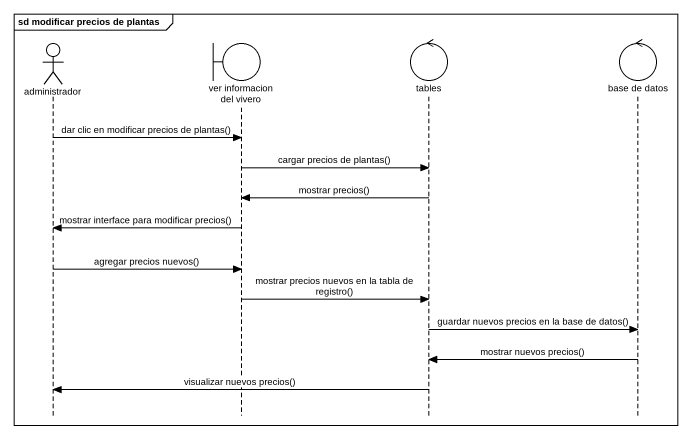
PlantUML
@startuml
mainframe sd modificar precios de plantas
hide footbox
actor administrador
boundary "ver informacion del vivero" as ver_informacion_del_vivero
control tables
control "base de datos" as base_de_datos

administrador -> ver_informacion_del_vivero : dar clic en modificar precios de plantas()
ver_informacion_del_vivero -> tables : cargar precios de plantas()
tables -> ver_informacion_del_vivero : mostrar precios()
ver_informacion_del_vivero -> administrador : mostrar interface para modificar precios()
administrador -> ver_informacion_del_vivero : agregar precios nuevos()
ver_informacion_del_vivero -> tables : mostrar precios nuevos en la tabla de registro()
tables -> base_de_datos : guardar nuevos precios en la base de datos()
base_de_datos -> tables : mostrar nuevos precios()
tables -> administrador : visualizar nuevos precios()
@enduml
